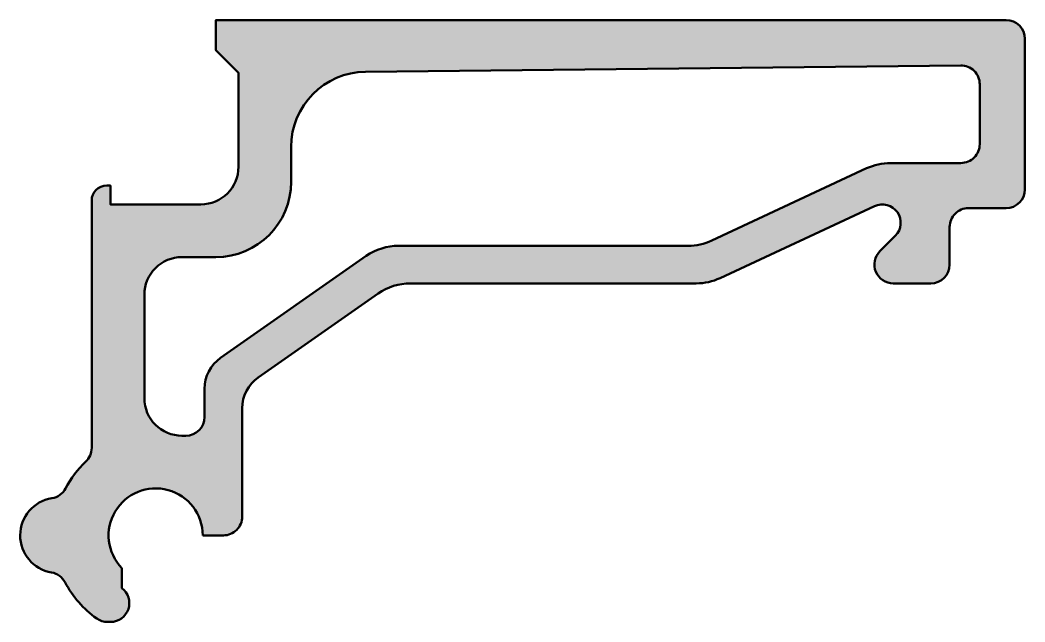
# Model space of a CAD drawing. Extents: x -4.7 to 22, y -16 to 0.
import ezdxf

# ---------------------------------------------------------------- set-up
doc = ezdxf.new("R2010")
doc.units = 0
doc.layers.add('0S-Alu contour', color=7, linetype='Continuous', lineweight=50)
doc.layers.add('0S-Alu hatch', color=252, linetype='Continuous', lineweight=25)

# ---------------------------------------------------------------- blocks, each defined once
blk = doc.blocks.new('485910__B978D243_52C0_49A7_9252_9F9DE0E98D40_')
at = {"layer": '0S-Alu hatch'}
h = blk.add_hatch(color=256, dxfattribs=at)
edge = h.paths.add_edge_path()
edge.add_line((-2.400321835279465, -4.400656127929692), (-2.300321835279464, -4.400656127929693))
edge.add_line((-2.300321835279464, -4.400656127929693), (-2.300321835279464, -4.900656127929693))
edge.add_line((-2.300321835279464, -4.900656127929693), (0.0996781647205349, -4.900656127929692))
edge.add_arc((0.0996781647205348, -3.900656127929693), 0.9999999999999984, 270, 360)
edge.add_line((1.099678164720533, -3.900656127929693), (1.099678164720534, -1.400656127929686))
edge.add_line((1.099678164720534, -1.400656127929686), (0.4996781647205355, -0.8006561279296877))
edge.add_line((0.4996781647205355, -0.8006561279296877), (0.4996781647205353, -0.0006561279296875))
edge.add_line((0.4996781647205353, -0.0006561279296875), (21.49967816472054, -0.0006561279296876))
edge.add_ellipse((21.49967816472054, -0.5006561279296886), major_axis=(-0.500000000000001, 0), ratio=1, start_angle=180, end_angle=270, ccw=False)
edge.add_line((21.99967816472054, -0.5006561279296876), (21.99967816472054, -4.500656127929687))
edge.add_ellipse((21.49967816472054, -4.500656127929686), major_axis=(-0.5, 0), ratio=1, start_angle=90, end_angle=180, ccw=False)
edge.add_line((21.49967816472054, -5.000656127929687), (20.49967816472054, -5.000656127929687))
edge.add_arc((20.49967816472054, -5.500656127929689), 0.5000000000000018, 89.99999999999959, 180)
edge.add_line((19.99967816472053, -5.500656127929689), (19.99967816472054, -6.500656127929686))
edge.add_ellipse((19.49967816472054, -6.500656127929691), major_axis=(-0.4999999999999965, 0), ratio=1, start_angle=90, end_angle=180, ccw=False)
edge.add_line((19.49967816472054, -7.000656127929685), (18.4996781647882, -7.000656127929687))
edge.add_ellipse((18.4996781647882, -6.500656127929687), major_axis=(-0.5, 0), ratio=1, start_angle=-45.000000000000114, end_angle=89.9999999999996, ccw=False)
edge.add_line((18.14612477419492, -6.147102737336414), (18.55631525383978, -5.736912257691552))
edge.add_arc((18.21020657005018, -5.390803573901948), 0.489471594670358, 314.9999999999998, 474.9999999999998)
edge.add_line((18.00334693553915, -4.947191656118954), (13.90106356336717, -6.860117808484664))
edge.add_ellipse((13.26713617075613, -5.500656127929699), major_axis=(-1.49999999999999, 0), ratio=1, start_angle=89.99999999999989, end_angle=115.00000000000011, ccw=False)
edge.add_line((13.26713617075612, -7.000656127929689), (5.672626348039012, -7.000656127929689))
edge.add_arc((5.672626348039012, -8.50065612792969), 1.5, 90.00000000000006, 125)
edge.add_line((4.812261693512443, -7.271928061496201), (1.62610172836949, -9.502901287031284))
edge.add_arc((2.199678164720537, -10.32205333132028), 1.000000000000002, 124.9999999999999, 180)
edge.add_line((1.199678164720535, -10.32205333132028), (1.199678164720537, -13.20065612792969))
edge.add_ellipse((0.6996781647205395, -13.20065612792969), major_axis=(-0.4999999999999983, 0), ratio=1, start_angle=89.99999999999977, end_angle=180, ccw=False)
edge.add_line((0.699678164720538, -13.70065612792969), (0.1496781647205375, -13.70065612792969))
edge.add_arc((-1.100321835279462, -13.70065612792969), 1.25, 0, 223.9455195623089)
edge.add_line((-2.000321835279462, -14.56812370657457), (-2.000321835279462, -15.10065612792969))
edge.add_ellipse((-2.300321835279462, -15.50065612792969), major_axis=(-0.5000000000000001, 0), ratio=1, start_angle=90, end_angle=233.130102354156, ccw=False)
edge.add_line((-2.300321835279462, -16.00065612792969), (-2.377540174614281, -16.00065612792969))
edge.add_ellipse((-2.377540174614277, -15.50065612792969), major_axis=(-0.4999999999999965, 0), ratio=1, start_angle=54.903198772414385, end_angle=89.99999999999972, ccw=False)
edge.add_ellipse((-1.112629110546916, -13.7006561279297), major_axis=(-2.699999999999998, 0), ratio=1, start_angle=27.52875592854099, end_angle=54.903198772414896, ccw=False)
edge.add_arc((-3.95032183527946, -15.1796760737046), 0.4999999999999985, 27.52875592854098, 80.40593177313959)
edge.add_ellipse((-3.70032183527946, -13.70065612792969), major_axis=(-1.000000000000002, 0), ratio=1, start_angle=-80.92702519445311, end_angle=80.40593177313963, ccw=False)
edge.add_arc((-3.936860296817923, -12.21942368289853), 0.4999999999999976, 279.0729748055468, 332.4265624717938)
edge.add_ellipse((-1.100321835279494, -13.70065612792968), major_axis=(-2.699999999999967, 0), ratio=1, start_angle=313.4325365577895, end_angle=332.426562471794, ccw=False)
edge.add_arc((-3.300321835279463, -11.37686612020524), 0.4999999999999984, 313.4325365577899, 360)
edge.add_line((-2.800321835279464, -11.37686612020524), (-2.800321835279465, -4.800656127929691))
edge.add_ellipse((-2.400321835279462, -4.800656127929695), major_axis=(-0.4000000000000031, 0), ratio=1, start_angle=270.0000000000004, end_angle=360, ccw=False)
edge = h.paths.add_edge_path()
edge.add_line((2.499678164720534, -3.374173553428585), (2.499678164720533, -4.300656127929692))
edge.add_ellipse((0.4996781647205334, -4.300656127929693), major_axis=(-2, 0), ratio=1, start_angle=90, end_angle=180, ccw=False)
edge.add_line((0.4996781647205336, -6.300656127929693), (-0.4003218352794639, -6.300656127929693))
edge.add_arc((-0.4003218352794644, -7.300656127929693), 1, 89.99999999999999, 180)
edge.add_line((-1.400321835279463, -7.300656127929692), (-1.400321835279463, -10.05065612792969))
edge.add_arc((-0.4003218352794634, -10.05065612792969), 0.9999999999999998, 180, 270)
edge.add_line((-0.4003218352794635, -11.05065612792969), (-0.3003218352794621, -11.05065612792969))
edge.add_arc((-0.300321835279462, -10.55065612792969), 0.5, 270, 360)
edge.add_line((0.1996781647205382, -10.55065612792969), (0.1996781647205381, -9.801486280768529))
edge.add_ellipse((1.199678164720537, -9.801486280768529), major_axis=(-0.9999999999999996, 0), ratio=1, start_angle=305.00000000000006, end_angle=360, ccw=False)
edge.add_line((0.626101728369491, -8.982334236479536), (4.496962904633454, -6.271928061496202))
edge.add_ellipse((5.357327559160022, -7.500656127929691), major_axis=(-1.5, 0), ratio=1, start_angle=269.99999999999994, end_angle=305, ccw=False)
edge.add_line((5.357327559160023, -6.000656127929691), (13.04544150811319, -6.000656127929688))
edge.add_arc((13.04544150811319, -4.500656127929687), 1.5, 270, 295.0000000000001)
edge.add_line((13.67936890072424, -5.860117808484662), (17.79451332855198, -3.941194447374711))
edge.add_ellipse((18.42844072116303, -5.300656127929689), major_axis=(-1.500000000000003, 0), ratio=1, start_angle=269.9999999999999, end_angle=294.99999999999994, ccw=False)
edge.add_line((18.42844072116303, -3.800656127929686), (20.29967816472054, -3.800656127929686))
edge.add_arc((20.29967816472055, -3.300656127929684), 0.5000000000000018, 269.9999999999996, 360)
edge.add_line((20.79967816472055, -3.300656127929685), (20.79967816472054, -1.706003569410794))
edge.add_arc((20.29967816472054, -1.706003569410794), 0.4999999999999965, 0, 90.60950657667493)
edge.add_line((20.29435931675187, -1.206031860354888), (4.478402772845814, -1.37428671720495))
edge.add_arc((4.499678164720534, -3.374173553428584), 2, 90.6095065766752, 180)
at = {"layer": '0S-Alu contour', "color": 7}
for points in [[(1.099678164720533, -3.900656127929693), (1.099678164720534, -1.400656127929686), (0.4996781647205355, -0.8006561279296877), (0.4996781647205353, -0.0006561279296875), (21.49967816472054, -0.0006561279296876)], [(21.99967816472054, -0.5006561279296876), (21.99967816472054, -4.500656127929687)], [(20.29435931675187, -1.206031860354888), (4.478402772845814, -1.37428671720495)], [(20.79967816472055, -3.300656127929685), (20.79967816472054, -1.706003569410794)], [(2.499678164720534, -3.374173553428585), (2.499678164720533, -4.300656127929692)], [(13.67936890072424, -5.860117808484662), (17.79451332855198, -3.941194447374711)], [(18.42844072116303, -3.800656127929686), (20.29967816472054, -3.800656127929686)], [(-2.400321835279465, -4.400656127929692), (-2.300321835279464, -4.400656127929693), (-2.300321835279464, -4.900656127929693), (0.0996781647205349, -4.900656127929692)], [(-2.800321835279464, -11.37686612020524), (-2.800321835279465, -4.800656127929691)], [(18.00334693553915, -4.947191656118954), (13.90106356336717, -6.860117808484664)], [(21.49967816472054, -5.000656127929687), (20.49967816472054, -5.000656127929687)], [(19.99967816472053, -5.500656127929689), (19.99967816472054, -6.500656127929686)], [(18.14612477419492, -6.147102737336414), (18.55631525383978, -5.736912257691552)], [(5.357327559160023, -6.000656127929691), (13.04544150811319, -6.000656127929688)], [(0.4996781647205336, -6.300656127929693), (-0.4003218352794639, -6.300656127929693)], [(0.626101728369491, -8.982334236479536), (4.496962904633454, -6.271928061496202)], [(13.26713617075612, -7.000656127929689), (5.672626348039012, -7.000656127929689)], [(19.49967816472054, -7.000656127929685), (18.4996781647882, -7.000656127929687)], [(-1.400321835279463, -7.300656127929692), (-1.400321835279463, -10.05065612792969)], [(4.812261693512443, -7.271928061496201), (1.62610172836949, -9.502901287031284)], [(0.1996781647205382, -10.55065612792969), (0.1996781647205381, -9.801486280768529)], [(1.199678164720535, -10.32205333132028), (1.199678164720537, -13.20065612792969)], [(-0.4003218352794635, -11.05065612792969), (-0.3003218352794621, -11.05065612792969)], [(0.699678164720538, -13.70065612792969), (0.1496781647205375, -13.70065612792969)], [(-2.000321835279462, -14.56812370657457), (-2.000321835279462, -15.10065612792969)], [(-2.300321835279462, -16.00065612792969), (-2.377540174614281, -16.00065612792969)]]:
    blk.add_lwpolyline(points, dxfattribs=at)
at = {"layer": '0S-Alu contour', "color": 7, "extrusion": (0, 0, -1)}
for centre, radius, start, end in [((-21.49967816472054, -0.5006561279296886), 0.500000000000001, 90, 180), ((-18.42844072116303, -5.300656127929689), 1.500000000000003, 65.00000000000006, 90.00000000000014), ((2.400321835279462, -4.800656127929695), 0.4000000000000031, 0, 89.99999999999962), ((-0.4996781647205334, -4.300656127929693), 2, 180, 270), ((-21.49967816472054, -4.500656127929686), 0.5, 180, 270), ((-5.357327559160022, -7.500656127929691), 1.5, 55.00000000000003, 90.00000000000006), ((-18.4996781647882, -6.500656127929687), 0.5, 270.0000000000004, 45.00000000000007), ((-19.49967816472054, -6.500656127929691), 0.4999999999999965, 180, 270), ((-13.26713617075613, -5.500656127929699), 1.49999999999999, 244.9999999999999, 270.0000000000001), ((-1.199678164720537, -9.801486280768529), 0.9999999999999996, 0, 54.99999999999996), ((1.100321835279494, -13.70065612792968), 2.699999999999967, 27.57343752820597, 46.56746344221053), ((3.70032183527946, -13.70065612792969), 1.000000000000002, 279.5940682268605, 80.9270251944531), ((-0.6996781647205395, -13.20065612792969), 0.4999999999999983, 180, 270.0000000000002), ((1.112629110546916, -13.7006561279297), 2.699999999999998, 305.0968012275851, 332.471244071459), ((2.300321835279462, -15.50065612792969), 0.5000000000000001, 126.869897645844, 270), ((2.377540174614277, -15.50065612792969), 0.4999999999999965, 270.0000000000003, 305.0968012275856)]:
    blk.add_arc(centre, radius, start, end, dxfattribs=at)
at = {"layer": '0S-Alu contour', "color": 7}
for centre, radius, start, end in [((20.29967816472054, -1.706003569410794), 0.4999999999999965, 0, 90.60950657667493), ((4.499678164720534, -3.374173553428584), 2, 90.6095065766752, 180), ((20.29967816472055, -3.300656127929684), 0.5000000000000018, 269.9999999999996, 0), ((0.0996781647205348, -3.900656127929693), 0.9999999999999984, 270, 0), ((18.21020657005018, -5.390803573901948), 0.489471594670358, 314.9999999999998, 114.9999999999998), ((20.49967816472054, -5.500656127929689), 0.5000000000000018, 89.99999999999959, 180), ((13.04544150811319, -4.500656127929687), 1.5, 270, 295.0000000000001), ((-0.4003218352794644, -7.300656127929693), 1, 89.99999999999999, 180), ((5.672626348039012, -8.50065612792969), 1.5, 90.00000000000006, 125), ((2.199678164720537, -10.32205333132028), 1.000000000000002, 124.9999999999999, 180), ((-0.4003218352794634, -10.05065612792969), 0.9999999999999998, 180, 270), ((-0.300321835279462, -10.55065612792969), 0.5, 270, 0), ((-3.300321835279463, -11.37686612020524), 0.4999999999999984, 313.4325365577899, 0), ((-3.936860296817923, -12.21942368289853), 0.4999999999999976, 279.0729748055468, 332.4265624717938), ((-1.100321835279462, -13.70065612792969), 1.25, 0, 223.9455195623089), ((-3.95032183527946, -15.1796760737046), 0.4999999999999985, 27.52875592854098, 80.40593177313959)]:
    blk.add_arc(centre, radius, start, end, dxfattribs=at)
blk = doc.blocks.new('485910__3ED86E84_AC8E_4631_957C_329DD27FFD6A_')
at = {"layer": '0S-Alu contour', "color": 7}
blk.add_blockref('485910__B978D243_52C0_49A7_9252_9F9DE0E98D40_', (0, 0), dxfattribs=at)

msp = doc.modelspace()

# ---------------------------------------------------------------- block references
at = {"layer": '0S-Alu contour', "color": 7}
msp.add_blockref('485910__3ED86E84_AC8E_4631_957C_329DD27FFD6A_', (0, 0), dxfattribs=at)

doc.saveas('drawing.dxf')
